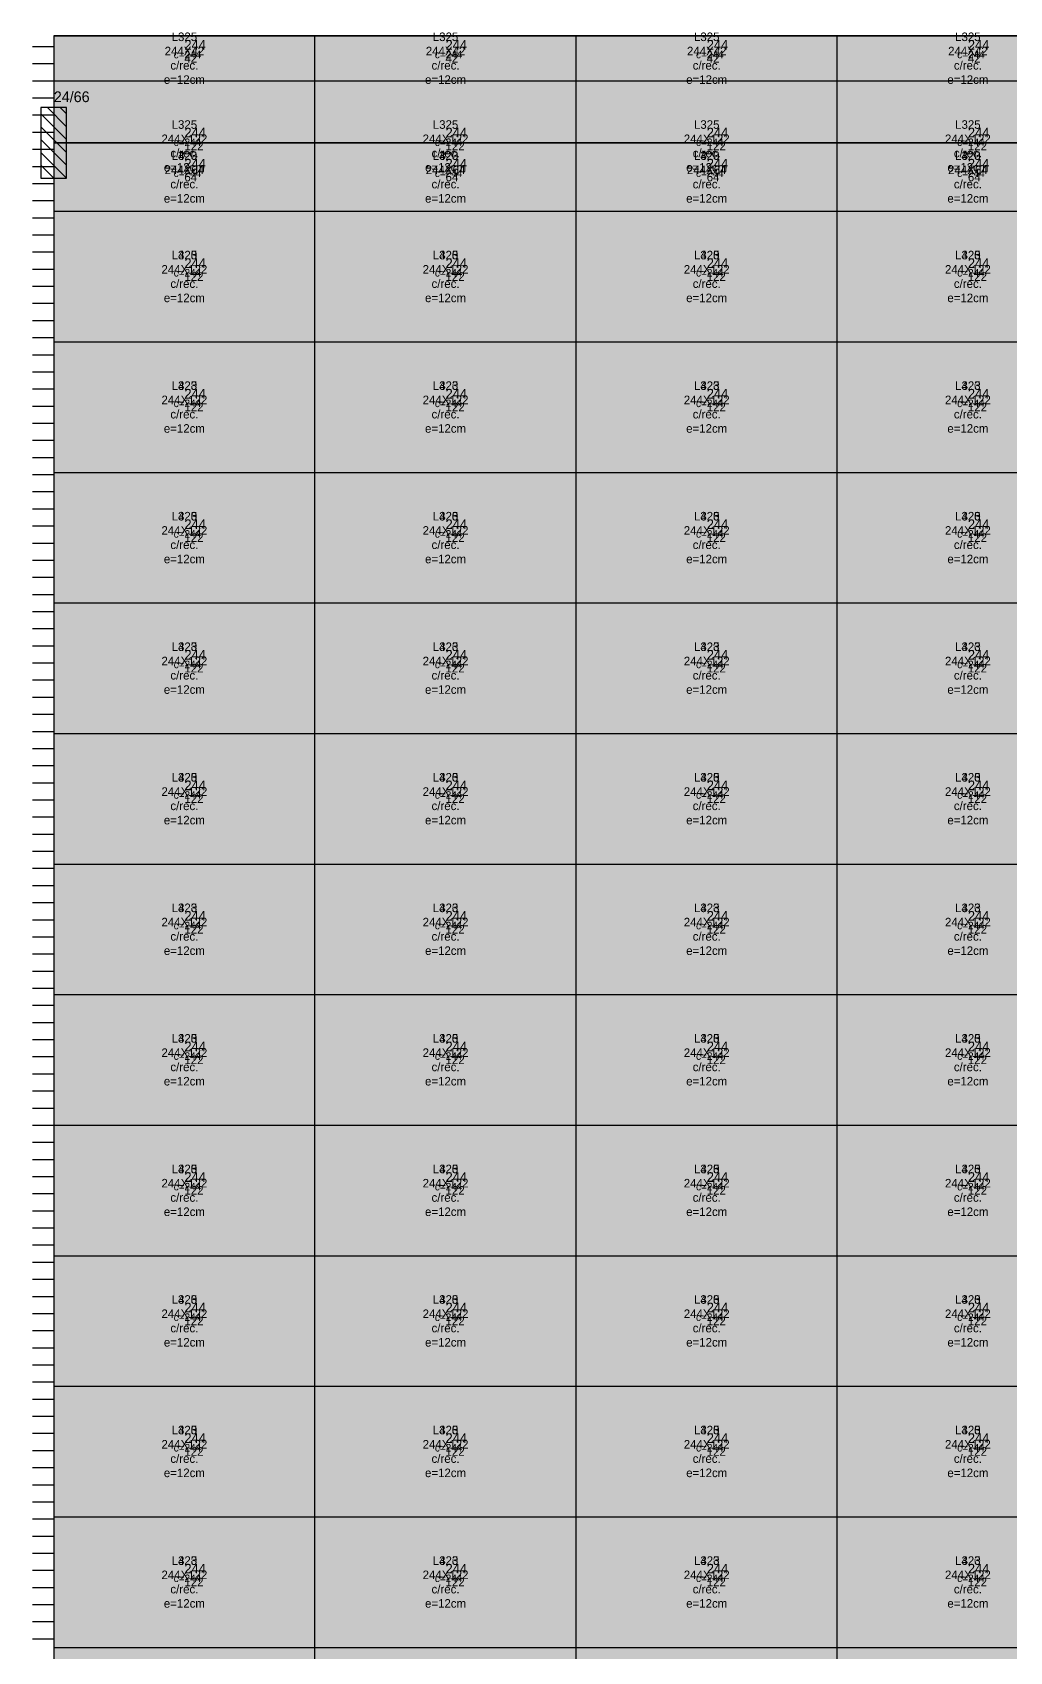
# Model space of a CAD drawing. Extents: x -13000 to 6245, y -61 to 2973.
# Drawn here: x -20 to 893, y 1460 to 2973 of the extents above; entities that cross this region are included whole.
import ezdxf

# ---------------------------------------------------------------- set-up
doc = ezdxf.new("R2010")
doc.units = 0
for name, color, linetype in [('3', 3, 'Continuous'), ('4', 4, 'Continuous'), ('7', 7, 'Continuous'), ('9', 9, 'Continuous'), ('AUX00', 7, 'Continuous'), ('Hachura', 251, 'Continuous'), ('Painéis', 200, 'Continuous')]:
    doc.layers.add(name, color=color, linetype=linetype)

msp = doc.modelspace()

# ---------------------------------------------------------------- hatches: boundary and pattern name
at = {"layer": 'Hachura'}
h = msp.add_hatch(color=7, dxfattribs=at)
h.dxf.hatch_style = 1
h.paths.add_polyline_path([(0, 0), (6184.2, 0), (6184.2, 2970), (0, 2970)])
h = msp.add_hatch(color=7, dxfattribs=at)
h.dxf.hatch_style = 1
h.paths.add_polyline_path([(0, 0), (5984.2, 0), (5984.2, 2870), (0, 2870)])
h = msp.add_hatch(color=7, dxfattribs=at)
h.dxf.hatch_style = 1
h.paths.add_polyline_path([(0, 0), (5984.2, 0), (5984.2, 2870), (0, 2870)])

# ---------------------------------------------------------------- linework, layer by layer
at = {"layer": '3'}
for p, q in [((6184.2, 2970), (0, 2970)), ((0, 2970), (0, 0)), ((12, 2873), (-12, 2897)), ((12, 2885), (-6, 2903)), ((12, 2897), (6, 2903)), ((12, 2861), (-12, 2885)), ((12, 2849), (-12, 2873)), ((12, 2837), (-12, 2861)), ((5984.2, 2870), (0, 2870)), ((0, 2870), (0, 0)), ((5984.2, 2870), (0, 2870)), ((0, 2870), (0, 0)), ((0, 2837), (-12, 2849))]:
    msp.add_line(p, q, dxfattribs=at)
at = {"layer": '3', "lineweight": 25}
for points in [[(0, 0), (6184.2, 0), (6184.2, 2970), (0, 2970)], [(0, 0), (5984.2, 0), (5984.2, 2870), (0, 2870)], [(0, 0), (5984.2, 0), (5984.2, 2870), (0, 2870)]]:
    msp.add_lwpolyline(points, close=True, dxfattribs=at)
at = {"layer": '3'}
for points in [[(0, 2970), (6184.2, 2970)], [(244, 0), (244, 2970)], [(488, 0), (488, 2970)], [(732, 0), (732, 2970)], [(0, 2928), (6184.2, 2928)], [(0, 2870), (5984.2, 2870)], [(0, 2870), (5984.2, 2870)], [(244, 0), (244, 2870)], [(244, 0), (244, 2870)], [(488, 0), (488, 2870)], [(488, 0), (488, 2870)], [(732, 0), (732, 2870)], [(732, 0), (732, 2870)], [(0, 2806), (5984.2, 2806)], [(0, 2806), (6184.2, 2806)], [(0, 2806), (5984.2, 2806)], [(0, 2684), (5984.2, 2684)], [(0, 2684), (6184.2, 2684)], [(0, 2684), (5984.2, 2684)], [(0, 2562), (5984.2, 2562)], [(0, 2562), (6184.2, 2562)], [(0, 2562), (5984.2, 2562)], [(0, 2440), (5984.2, 2440)], [(0, 2440), (6184.2, 2440)], [(0, 2440), (5984.2, 2440)], [(0, 2318), (5984.2, 2318)], [(0, 2318), (6184.2, 2318)], [(0, 2318), (5984.2, 2318)], [(0, 2196), (5984.2, 2196)], [(0, 2196), (6184.2, 2196)], [(0, 2196), (5984.2, 2196)], [(0, 2074), (5984.2, 2074)], [(0, 2074), (6184.2, 2074)], [(0, 2074), (5984.2, 2074)], [(0, 1952), (5984.2, 1952)], [(0, 1952), (6184.2, 1952)], [(0, 1952), (5984.2, 1952)], [(0, 1830), (5984.2, 1830)], [(0, 1830), (6184.2, 1830)], [(0, 1830), (5984.2, 1830)], [(0, 1708), (5984.2, 1708)], [(0, 1708), (6184.2, 1708)], [(0, 1708), (5984.2, 1708)], [(0, 1586), (5984.2, 1586)], [(0, 1586), (6184.2, 1586)], [(0, 1586), (5984.2, 1586)], [(0, 1464), (5984.2, 1464)], [(0, 1464), (6184.2, 1464)], [(0, 1464), (5984.2, 1464)]]:
    msp.add_lwpolyline(points, dxfattribs=at)
at = {"layer": '7'}
msp.add_lwpolyline([(-12, 2837), (12, 2837), (12, 2903), (-12, 2903), (-12, 2837)], dxfattribs=at)
at = {"layer": '9'}
for p, q in [((-20, 2960), (0, 2960)), ((-20, 2944), (0, 2944)), ((-20, 2928), (0, 2928)), ((-20, 2912), (0, 2912)), ((-20, 2896), (0, 2896)), ((-20, 2880), (0, 2880)), ((-20, 2864), (0, 2864)), ((-20, 2864), (0, 2864)), ((-20, 2864), (0, 2864)), ((-20, 2848), (0, 2848)), ((-20, 2848), (0, 2848)), ((-20, 2848), (0, 2848)), ((-20, 2832), (0, 2832)), ((-20, 2832), (0, 2832)), ((-20, 2832), (0, 2832)), ((-20, 2816), (0, 2816)), ((-20, 2816), (0, 2816)), ((-20, 2816), (0, 2816)), ((-20, 2800), (0, 2800)), ((-20, 2800), (0, 2800)), ((-20, 2800), (0, 2800)), ((-20, 2784), (0, 2784)), ((-20, 2784), (0, 2784)), ((-20, 2784), (0, 2784)), ((-20, 2768), (0, 2768)), ((-20, 2768), (0, 2768)), ((-20, 2768), (0, 2768)), ((-20, 2752), (0, 2752)), ((-20, 2752), (0, 2752)), ((-20, 2752), (0, 2752)), ((-20, 2736), (0, 2736)), ((-20, 2736), (0, 2736)), ((-20, 2736), (0, 2736)), ((-20, 2720), (0, 2720)), ((-20, 2720), (0, 2720)), ((-20, 2720), (0, 2720)), ((-20, 2704), (0, 2704)), ((-20, 2704), (0, 2704)), ((-20, 2704), (0, 2704)), ((-20, 2688), (0, 2688)), ((-20, 2688), (0, 2688)), ((-20, 2688), (0, 2688)), ((-20, 2672), (0, 2672)), ((-20, 2672), (0, 2672)), ((-20, 2672), (0, 2672)), ((-20, 2656), (0, 2656)), ((-20, 2656), (0, 2656)), ((-20, 2656), (0, 2656)), ((-20, 2640), (0, 2640)), ((-20, 2640), (0, 2640)), ((-20, 2640), (0, 2640)), ((-20, 2624), (0, 2624)), ((-20, 2624), (0, 2624)), ((-20, 2624), (0, 2624)), ((-20, 2608), (0, 2608)), ((-20, 2608), (0, 2608)), ((-20, 2608), (0, 2608)), ((-20, 2592), (0, 2592)), ((-20, 2592), (0, 2592)), ((-20, 2592), (0, 2592)), ((-20, 2576), (0, 2576)), ((-20, 2576), (0, 2576)), ((-20, 2576), (0, 2576)), ((-20, 2560), (0, 2560)), ((-20, 2560), (0, 2560)), ((-20, 2560), (0, 2560)), ((-20, 2544), (0, 2544)), ((-20, 2544), (0, 2544)), ((-20, 2544), (0, 2544)), ((-20, 2528), (0, 2528)), ((-20, 2528), (0, 2528)), ((-20, 2528), (0, 2528)), ((-20, 2512), (0, 2512)), ((-20, 2512), (0, 2512)), ((-20, 2512), (0, 2512)), ((-20, 2496), (0, 2496)), ((-20, 2496), (0, 2496)), ((-20, 2496), (0, 2496)), ((-20, 2480), (0, 2480)), ((-20, 2480), (0, 2480)), ((-20, 2480), (0, 2480)), ((-20, 2464), (0, 2464)), ((-20, 2464), (0, 2464)), ((-20, 2464), (0, 2464)), ((-20, 2448), (0, 2448)), ((-20, 2448), (0, 2448)), ((-20, 2448), (0, 2448)), ((-20, 2432), (0, 2432)), ((-20, 2432), (0, 2432)), ((-20, 2432), (0, 2432)), ((-20, 2416), (0, 2416)), ((-20, 2416), (0, 2416)), ((-20, 2416), (0, 2416)), ((-20, 2400), (0, 2400)), ((-20, 2400), (0, 2400)), ((-20, 2400), (0, 2400)), ((-20, 2384), (0, 2384)), ((-20, 2384), (0, 2384)), ((-20, 2384), (0, 2384)), ((-20, 2368), (0, 2368)), ((-20, 2368), (0, 2368)), ((-20, 2368), (0, 2368)), ((-20, 2352), (0, 2352)), ((-20, 2352), (0, 2352)), ((-20, 2352), (0, 2352)), ((-20, 2336), (0, 2336)), ((-20, 2336), (0, 2336)), ((-20, 2336), (0, 2336)), ((-20, 2320), (0, 2320)), ((-20, 2320), (0, 2320)), ((-20, 2320), (0, 2320)), ((-20, 2304), (0, 2304)), ((-20, 2304), (0, 2304)), ((-20, 2304), (0, 2304)), ((-20, 2288), (0, 2288)), ((-20, 2288), (0, 2288)), ((-20, 2288), (0, 2288)), ((-20, 2272), (0, 2272)), ((-20, 2272), (0, 2272)), ((-20, 2272), (0, 2272)), ((-20, 2256), (0, 2256)), ((-20, 2256), (0, 2256)), ((-20, 2256), (0, 2256)), ((-20, 2240), (0, 2240)), ((-20, 2240), (0, 2240)), ((-20, 2240), (0, 2240)), ((-20, 2224), (0, 2224)), ((-20, 2224), (0, 2224)), ((-20, 2224), (0, 2224)), ((-20, 2208), (0, 2208)), ((-20, 2208), (0, 2208)), ((-20, 2208), (0, 2208)), ((-20, 2192), (0, 2192)), ((-20, 2192), (0, 2192)), ((-20, 2192), (0, 2192)), ((-20, 2176), (0, 2176)), ((-20, 2176), (0, 2176)), ((-20, 2176), (0, 2176)), ((-20, 2160), (0, 2160)), ((-20, 2160), (0, 2160)), ((-20, 2160), (0, 2160)), ((-20, 2144), (0, 2144)), ((-20, 2144), (0, 2144)), ((-20, 2144), (0, 2144)), ((-20, 2128), (0, 2128)), ((-20, 2128), (0, 2128)), ((-20, 2128), (0, 2128)), ((-20, 2112), (0, 2112)), ((-20, 2112), (0, 2112)), ((-20, 2112), (0, 2112)), ((-20, 2096), (0, 2096)), ((-20, 2096), (0, 2096)), ((-20, 2096), (0, 2096)), ((-20, 2080), (0, 2080)), ((-20, 2080), (0, 2080)), ((-20, 2080), (0, 2080)), ((-20, 2064), (0, 2064)), ((-20, 2064), (0, 2064)), ((-20, 2064), (0, 2064)), ((-20, 2048), (0, 2048)), ((-20, 2048), (0, 2048)), ((-20, 2048), (0, 2048)), ((-20, 2032), (0, 2032)), ((-20, 2032), (0, 2032)), ((-20, 2032), (0, 2032)), ((-20, 2016), (0, 2016)), ((-20, 2016), (0, 2016)), ((-20, 2016), (0, 2016)), ((-20, 2000), (0, 2000)), ((-20, 2000), (0, 2000)), ((-20, 2000), (0, 2000)), ((-20, 1984), (0, 1984)), ((-20, 1984), (0, 1984)), ((-20, 1984), (0, 1984)), ((-20, 1968), (0, 1968)), ((-20, 1968), (0, 1968)), ((-20, 1968), (0, 1968)), ((-20, 1952), (0, 1952)), ((-20, 1952), (0, 1952)), ((-20, 1952), (0, 1952)), ((-20, 1936), (0, 1936)), ((-20, 1936), (0, 1936)), ((-20, 1936), (0, 1936)), ((-20, 1920), (0, 1920)), ((-20, 1920), (0, 1920)), ((-20, 1920), (0, 1920)), ((-20, 1904), (0, 1904)), ((-20, 1904), (0, 1904)), ((-20, 1904), (0, 1904)), ((-20, 1888), (0, 1888)), ((-20, 1888), (0, 1888)), ((-20, 1888), (0, 1888)), ((-20, 1872), (0, 1872)), ((-20, 1872), (0, 1872)), ((-20, 1872), (0, 1872)), ((-20, 1856), (0, 1856)), ((-20, 1856), (0, 1856)), ((-20, 1856), (0, 1856)), ((-20, 1840), (0, 1840)), ((-20, 1840), (0, 1840)), ((-20, 1840), (0, 1840)), ((-20, 1824), (0, 1824)), ((-20, 1824), (0, 1824)), ((-20, 1824), (0, 1824)), ((-20, 1808), (0, 1808)), ((-20, 1808), (0, 1808)), ((-20, 1808), (0, 1808)), ((-20, 1792), (0, 1792)), ((-20, 1792), (0, 1792)), ((-20, 1792), (0, 1792)), ((-20, 1776), (0, 1776)), ((-20, 1776), (0, 1776)), ((-20, 1776), (0, 1776)), ((-20, 1760), (0, 1760)), ((-20, 1760), (0, 1760)), ((-20, 1760), (0, 1760)), ((-20, 1744), (0, 1744)), ((-20, 1744), (0, 1744)), ((-20, 1744), (0, 1744)), ((-20, 1728), (0, 1728)), ((-20, 1728), (0, 1728)), ((-20, 1728), (0, 1728)), ((-20, 1712), (0, 1712)), ((-20, 1712), (0, 1712)), ((-20, 1712), (0, 1712)), ((-20, 1696), (0, 1696)), ((-20, 1696), (0, 1696)), ((-20, 1696), (0, 1696)), ((-20, 1680), (0, 1680)), ((-20, 1680), (0, 1680)), ((-20, 1680), (0, 1680)), ((-20, 1664), (0, 1664)), ((-20, 1664), (0, 1664)), ((-20, 1664), (0, 1664)), ((-20, 1648), (0, 1648)), ((-20, 1648), (0, 1648)), ((-20, 1648), (0, 1648)), ((-20, 1632), (0, 1632)), ((-20, 1632), (0, 1632)), ((-20, 1632), (0, 1632)), ((-20, 1616), (0, 1616)), ((-20, 1616), (0, 1616)), ((-20, 1616), (0, 1616)), ((-20, 1600), (0, 1600)), ((-20, 1600), (0, 1600)), ((-20, 1600), (0, 1600)), ((-20, 1584), (0, 1584)), ((-20, 1584), (0, 1584)), ((-20, 1584), (0, 1584)), ((-20, 1568), (0, 1568)), ((-20, 1568), (0, 1568)), ((-20, 1568), (0, 1568)), ((-20, 1552), (0, 1552)), ((-20, 1552), (0, 1552)), ((-20, 1552), (0, 1552)), ((-20, 1536), (0, 1536)), ((-20, 1536), (0, 1536)), ((-20, 1536), (0, 1536)), ((-20, 1520), (0, 1520)), ((-20, 1520), (0, 1520)), ((-20, 1520), (0, 1520)), ((-20, 1504), (0, 1504)), ((-20, 1504), (0, 1504)), ((-20, 1504), (0, 1504)), ((-20, 1488), (0, 1488)), ((-20, 1488), (0, 1488)), ((-20, 1488), (0, 1488)), ((-20, 1472), (0, 1472)), ((-20, 1472), (0, 1472)), ((-20, 1472), (0, 1472))]:
    msp.add_line(p, q, dxfattribs=at)
at = {"layer": 'Painéis', "lineweight": 18}
for p, q in [((0, 2970), (6184.2, 2970)), ((244, 0), (244, 2970)), ((488, 0), (488, 2970)), ((732, 0), (732, 2970)), ((0, 2928), (6184.2, 2928)), ((0, 2870), (5984.2, 2870)), ((0, 2870), (5984.2, 2870)), ((244, 0), (244, 2870)), ((244, 0), (244, 2870)), ((488, 0), (488, 2870)), ((488, 0), (488, 2870)), ((732, 0), (732, 2870)), ((732, 0), (732, 2870)), ((0, 2806), (5984.2, 2806)), ((0, 2806), (6184.2, 2806)), ((0, 2806), (5984.2, 2806)), ((0, 2684), (5984.2, 2684)), ((0, 2684), (6184.2, 2684)), ((0, 2684), (5984.2, 2684)), ((0, 2562), (5984.2, 2562)), ((0, 2562), (6184.2, 2562)), ((0, 2562), (5984.2, 2562)), ((0, 2440), (5984.2, 2440)), ((0, 2440), (6184.2, 2440)), ((0, 2440), (5984.2, 2440)), ((0, 2318), (5984.2, 2318)), ((0, 2318), (6184.2, 2318)), ((0, 2318), (5984.2, 2318)), ((0, 2196), (5984.2, 2196)), ((0, 2196), (6184.2, 2196)), ((0, 2196), (5984.2, 2196)), ((0, 2074), (5984.2, 2074)), ((0, 2074), (6184.2, 2074)), ((0, 2074), (5984.2, 2074)), ((0, 1952), (5984.2, 1952)), ((0, 1952), (6184.2, 1952)), ((0, 1952), (5984.2, 1952)), ((0, 1830), (5984.2, 1830)), ((0, 1830), (6184.2, 1830)), ((0, 1830), (5984.2, 1830)), ((0, 1708), (5984.2, 1708)), ((0, 1708), (6184.2, 1708)), ((0, 1708), (5984.2, 1708)), ((0, 1586), (5984.2, 1586)), ((0, 1586), (6184.2, 1586)), ((0, 1586), (5984.2, 1586)), ((0, 1464), (5984.2, 1464)), ((0, 1464), (6184.2, 1464)), ((0, 1464), (5984.2, 1464))]:
    msp.add_line(p, q, dxfattribs=at)

# ---------------------------------------------------------------- texts
at = {"layer": '3'}
for s, height, p in [('c=244', 7, (112, 2949)), ('c=244', 7, (356, 2949)), ('c=244', 7, (600, 2949)), ('c=244', 7, (844, 2949)), ('24/66', 10, (0, 2908)), ('c=244', 7, (112, 2867)), ('c=244', 7, (356, 2867)), ('c=244', 7, (600, 2867)), ('c=244', 7, (844, 2867)), ('c=244', 7, (112, 2838)), ('c=244', 7, (112, 2838)), ('c=244', 7, (356, 2838)), ('c=244', 7, (356, 2838)), ('c=244', 7, (600, 2838)), ('c=244', 7, (600, 2838)), ('c=244', 7, (844, 2838)), ('c=244', 7, (844, 2838)), ('c=244', 7, (112, 2745)), ('c=244', 7, (112, 2745)), ('c=244', 7, (112, 2745)), ('c=244', 7, (356, 2745)), ('c=244', 7, (356, 2745)), ('c=244', 7, (356, 2745)), ('c=244', 7, (600, 2745)), ('c=244', 7, (600, 2745)), ('c=244', 7, (600, 2745)), ('c=244', 7, (844, 2745)), ('c=244', 7, (844, 2745)), ('c=244', 7, (844, 2745)), ('c=244', 7, (112, 2623)), ('c=244', 7, (112, 2623)), ('c=244', 7, (112, 2623)), ('c=244', 7, (356, 2623)), ('c=244', 7, (356, 2623)), ('c=244', 7, (356, 2623)), ('c=244', 7, (600, 2623)), ('c=244', 7, (600, 2623)), ('c=244', 7, (600, 2623)), ('c=244', 7, (844, 2623)), ('c=244', 7, (844, 2623)), ('c=244', 7, (844, 2623)), ('c=244', 7, (112, 2501)), ('c=244', 7, (112, 2501)), ('c=244', 7, (112, 2501)), ('c=244', 7, (356, 2501)), ('c=244', 7, (356, 2501)), ('c=244', 7, (356, 2501)), ('c=244', 7, (600, 2501)), ('c=244', 7, (600, 2501)), ('c=244', 7, (600, 2501)), ('c=244', 7, (844, 2501)), ('c=244', 7, (844, 2501)), ('c=244', 7, (844, 2501)), ('c=244', 7, (112, 2379)), ('c=244', 7, (112, 2379)), ('c=244', 7, (112, 2379)), ('c=244', 7, (356, 2379)), ('c=244', 7, (356, 2379)), ('c=244', 7, (356, 2379)), ('c=244', 7, (600, 2379)), ('c=244', 7, (600, 2379)), ('c=244', 7, (600, 2379)), ('c=244', 7, (844, 2379)), ('c=244', 7, (844, 2379)), ('c=244', 7, (844, 2379)), ('c=244', 7, (112, 2257)), ('c=244', 7, (112, 2257)), ('c=244', 7, (112, 2257)), ('c=244', 7, (356, 2257)), ('c=244', 7, (356, 2257)), ('c=244', 7, (356, 2257)), ('c=244', 7, (600, 2257)), ('c=244', 7, (600, 2257)), ('c=244', 7, (600, 2257)), ('c=244', 7, (844, 2257)), ('c=244', 7, (844, 2257)), ('c=244', 7, (844, 2257)), ('c=244', 7, (112, 2135)), ('c=244', 7, (112, 2135)), ('c=244', 7, (112, 2135)), ('c=244', 7, (356, 2135)), ('c=244', 7, (356, 2135)), ('c=244', 7, (356, 2135)), ('c=244', 7, (600, 2135)), ('c=244', 7, (600, 2135)), ('c=244', 7, (600, 2135)), ('c=244', 7, (844, 2135)), ('c=244', 7, (844, 2135)), ('c=244', 7, (844, 2135)), ('c=244', 7, (112, 2013)), ('c=244', 7, (112, 2013)), ('c=244', 7, (112, 2013)), ('c=244', 7, (356, 2013)), ('c=244', 7, (356, 2013)), ('c=244', 7, (356, 2013)), ('c=244', 7, (600, 2013)), ('c=244', 7, (600, 2013)), ('c=244', 7, (600, 2013)), ('c=244', 7, (844, 2013)), ('c=244', 7, (844, 2013)), ('c=244', 7, (844, 2013)), ('c=244', 7, (112, 1891)), ('c=244', 7, (112, 1891)), ('c=244', 7, (112, 1891)), ('c=244', 7, (356, 1891)), ('c=244', 7, (356, 1891)), ('c=244', 7, (356, 1891)), ('c=244', 7, (600, 1891)), ('c=244', 7, (600, 1891)), ('c=244', 7, (600, 1891)), ('c=244', 7, (844, 1891)), ('c=244', 7, (844, 1891)), ('c=244', 7, (844, 1891)), ('c=244', 7, (112, 1769)), ('c=244', 7, (112, 1769)), ('c=244', 7, (112, 1769)), ('c=244', 7, (356, 1769)), ('c=244', 7, (356, 1769)), ('c=244', 7, (356, 1769)), ('c=244', 7, (600, 1769)), ('c=244', 7, (600, 1769)), ('c=244', 7, (600, 1769)), ('c=244', 7, (844, 1769)), ('c=244', 7, (844, 1769)), ('c=244', 7, (844, 1769)), ('c=244', 7, (112, 1647)), ('c=244', 7, (112, 1647)), ('c=244', 7, (112, 1647)), ('c=244', 7, (356, 1647)), ('c=244', 7, (356, 1647)), ('c=244', 7, (356, 1647)), ('c=244', 7, (600, 1647)), ('c=244', 7, (600, 1647)), ('c=244', 7, (600, 1647)), ('c=244', 7, (844, 1647)), ('c=244', 7, (844, 1647)), ('c=244', 7, (844, 1647)), ('c=244', 7, (112, 1525)), ('c=244', 7, (112, 1525)), ('c=244', 7, (112, 1525)), ('c=244', 7, (356, 1525)), ('c=244', 7, (356, 1525)), ('c=244', 7, (356, 1525)), ('c=244', 7, (600, 1525)), ('c=244', 7, (600, 1525)), ('c=244', 7, (600, 1525)), ('c=244', 7, (844, 1525)), ('c=244', 7, (844, 1525)), ('c=244', 7, (844, 1525))]:
    msp.add_text(s, height=height, dxfattribs=at).set_placement(p)
at = {"layer": '4'}
for s, height, p in [('244', 9, (122, 2957)), ('244', 9, (366, 2957)), ('244', 9, (610, 2957)), ('244', 9, (854, 2957)), ('42', 8, (122, 2945)), ('42', 8, (366, 2945)), ('42', 8, (610, 2945)), ('42', 8, (854, 2945)), ('244', 9, (122, 2875)), ('244', 9, (366, 2875)), ('244', 9, (610, 2875)), ('244', 9, (854, 2875)), ('122', 8, (122, 2863)), ('122', 8, (366, 2863)), ('122', 8, (610, 2863)), ('122', 8, (854, 2863)), ('244', 9, (122, 2846)), ('244', 9, (122, 2846)), ('244', 9, (366, 2846)), ('244', 9, (366, 2846)), ('244', 9, (610, 2846)), ('244', 9, (610, 2846)), ('244', 9, (854, 2846)), ('244', 9, (854, 2846)), ('64', 8, (122, 2834)), ('64', 8, (122, 2834)), ('64', 8, (366, 2834)), ('64', 8, (366, 2834)), ('64', 8, (610, 2834)), ('64', 8, (610, 2834)), ('64', 8, (854, 2834)), ('64', 8, (854, 2834)), ('244', 9, (122, 2753)), ('244', 9, (122, 2753)), ('244', 9, (122, 2753)), ('244', 9, (366, 2753)), ('244', 9, (366, 2753)), ('244', 9, (366, 2753)), ('244', 9, (610, 2753)), ('244', 9, (610, 2753)), ('244', 9, (610, 2753)), ('244', 9, (854, 2753)), ('244', 9, (854, 2753)), ('244', 9, (854, 2753)), ('122', 8, (122, 2741)), ('122', 8, (122, 2741)), ('122', 8, (122, 2741)), ('122', 8, (366, 2741)), ('122', 8, (366, 2741)), ('122', 8, (366, 2741)), ('122', 8, (610, 2741)), ('122', 8, (610, 2741)), ('122', 8, (610, 2741)), ('122', 8, (854, 2741)), ('122', 8, (854, 2741)), ('122', 8, (854, 2741)), ('244', 9, (122, 2631)), ('244', 9, (122, 2631)), ('244', 9, (122, 2631)), ('244', 9, (366, 2631)), ('244', 9, (366, 2631)), ('244', 9, (366, 2631)), ('244', 9, (610, 2631)), ('244', 9, (610, 2631)), ('244', 9, (610, 2631)), ('244', 9, (854, 2631)), ('244', 9, (854, 2631)), ('244', 9, (854, 2631)), ('122', 8, (122, 2619)), ('122', 8, (122, 2619)), ('122', 8, (122, 2619)), ('122', 8, (366, 2619)), ('122', 8, (366, 2619)), ('122', 8, (366, 2619)), ('122', 8, (610, 2619)), ('122', 8, (610, 2619)), ('122', 8, (610, 2619)), ('122', 8, (854, 2619)), ('122', 8, (854, 2619)), ('122', 8, (854, 2619)), ('244', 9, (122, 2509)), ('244', 9, (122, 2509)), ('244', 9, (122, 2509)), ('244', 9, (366, 2509)), ('244', 9, (366, 2509)), ('244', 9, (366, 2509)), ('244', 9, (610, 2509)), ('244', 9, (610, 2509)), ('244', 9, (610, 2509)), ('244', 9, (854, 2509)), ('244', 9, (854, 2509)), ('244', 9, (854, 2509)), ('122', 8, (122, 2497)), ('122', 8, (122, 2497)), ('122', 8, (122, 2497)), ('122', 8, (366, 2497)), ('122', 8, (366, 2497)), ('122', 8, (366, 2497)), ('122', 8, (610, 2497)), ('122', 8, (610, 2497)), ('122', 8, (610, 2497)), ('122', 8, (854, 2497)), ('122', 8, (854, 2497)), ('122', 8, (854, 2497)), ('244', 9, (122, 2387)), ('244', 9, (122, 2387)), ('244', 9, (122, 2387)), ('244', 9, (366, 2387)), ('244', 9, (366, 2387)), ('244', 9, (366, 2387)), ('244', 9, (610, 2387)), ('244', 9, (610, 2387)), ('244', 9, (610, 2387)), ('244', 9, (854, 2387)), ('244', 9, (854, 2387)), ('244', 9, (854, 2387)), ('122', 8, (122, 2375)), ('122', 8, (122, 2375)), ('122', 8, (122, 2375)), ('122', 8, (366, 2375)), ('122', 8, (366, 2375)), ('122', 8, (366, 2375)), ('122', 8, (610, 2375)), ('122', 8, (610, 2375)), ('122', 8, (610, 2375)), ('122', 8, (854, 2375)), ('122', 8, (854, 2375)), ('122', 8, (854, 2375)), ('244', 9, (122, 2265)), ('244', 9, (122, 2265)), ('244', 9, (122, 2265)), ('244', 9, (366, 2265)), ('244', 9, (366, 2265)), ('244', 9, (366, 2265)), ('244', 9, (610, 2265)), ('244', 9, (610, 2265)), ('244', 9, (610, 2265)), ('244', 9, (854, 2265)), ('244', 9, (854, 2265)), ('244', 9, (854, 2265)), ('122', 8, (122, 2253)), ('122', 8, (122, 2253)), ('122', 8, (122, 2253)), ('122', 8, (366, 2253)), ('122', 8, (366, 2253)), ('122', 8, (366, 2253)), ('122', 8, (610, 2253)), ('122', 8, (610, 2253)), ('122', 8, (610, 2253)), ('122', 8, (854, 2253)), ('122', 8, (854, 2253)), ('122', 8, (854, 2253)), ('244', 9, (122, 2143)), ('244', 9, (122, 2143)), ('244', 9, (122, 2143)), ('244', 9, (366, 2143)), ('244', 9, (366, 2143)), ('244', 9, (366, 2143)), ('244', 9, (610, 2143)), ('244', 9, (610, 2143)), ('244', 9, (610, 2143)), ('244', 9, (854, 2143)), ('244', 9, (854, 2143)), ('244', 9, (854, 2143)), ('122', 8, (122, 2131)), ('122', 8, (122, 2131)), ('122', 8, (122, 2131)), ('122', 8, (366, 2131)), ('122', 8, (366, 2131)), ('122', 8, (366, 2131)), ('122', 8, (610, 2131)), ('122', 8, (610, 2131)), ('122', 8, (610, 2131)), ('122', 8, (854, 2131)), ('122', 8, (854, 2131)), ('122', 8, (854, 2131)), ('244', 9, (122, 2021)), ('244', 9, (122, 2021)), ('244', 9, (122, 2021)), ('244', 9, (366, 2021)), ('244', 9, (366, 2021)), ('244', 9, (366, 2021)), ('244', 9, (610, 2021)), ('244', 9, (610, 2021)), ('244', 9, (610, 2021)), ('244', 9, (854, 2021)), ('244', 9, (854, 2021)), ('244', 9, (854, 2021)), ('122', 8, (122, 2009)), ('122', 8, (122, 2009)), ('122', 8, (122, 2009)), ('122', 8, (366, 2009)), ('122', 8, (366, 2009)), ('122', 8, (366, 2009)), ('122', 8, (610, 2009)), ('122', 8, (610, 2009)), ('122', 8, (610, 2009)), ('122', 8, (854, 2009)), ('122', 8, (854, 2009)), ('122', 8, (854, 2009)), ('244', 9, (122, 1899)), ('244', 9, (122, 1899)), ('244', 9, (122, 1899)), ('244', 9, (366, 1899)), ('244', 9, (366, 1899)), ('244', 9, (366, 1899)), ('244', 9, (610, 1899)), ('244', 9, (610, 1899)), ('244', 9, (610, 1899)), ('244', 9, (854, 1899)), ('244', 9, (854, 1899)), ('244', 9, (854, 1899)), ('122', 8, (122, 1887)), ('122', 8, (122, 1887)), ('122', 8, (122, 1887)), ('122', 8, (366, 1887)), ('122', 8, (366, 1887)), ('122', 8, (366, 1887)), ('122', 8, (610, 1887)), ('122', 8, (610, 1887)), ('122', 8, (610, 1887)), ('122', 8, (854, 1887)), ('122', 8, (854, 1887)), ('122', 8, (854, 1887)), ('244', 9, (122, 1777)), ('244', 9, (122, 1777)), ('244', 9, (122, 1777)), ('244', 9, (366, 1777)), ('244', 9, (366, 1777)), ('244', 9, (366, 1777)), ('244', 9, (610, 1777)), ('244', 9, (610, 1777)), ('244', 9, (610, 1777)), ('244', 9, (854, 1777)), ('244', 9, (854, 1777)), ('244', 9, (854, 1777)), ('122', 8, (122, 1765)), ('122', 8, (122, 1765)), ('122', 8, (122, 1765)), ('122', 8, (366, 1765)), ('122', 8, (366, 1765)), ('122', 8, (366, 1765)), ('122', 8, (610, 1765)), ('122', 8, (610, 1765)), ('122', 8, (610, 1765)), ('122', 8, (854, 1765)), ('122', 8, (854, 1765)), ('122', 8, (854, 1765)), ('244', 9, (122, 1655)), ('244', 9, (122, 1655)), ('244', 9, (122, 1655)), ('122', 8, (122, 1643)), ('122', 8, (122, 1643)), ('122', 8, (122, 1643)), ('244', 9, (366, 1655)), ('244', 9, (366, 1655)), ('244', 9, (366, 1655)), ('122', 8, (366, 1643)), ('122', 8, (366, 1643)), ('122', 8, (366, 1643)), ('244', 9, (610, 1655)), ('244', 9, (610, 1655)), ('244', 9, (610, 1655)), ('122', 8, (610, 1643)), ('122', 8, (610, 1643)), ('122', 8, (610, 1643)), ('244', 9, (854, 1655)), ('244', 9, (854, 1655)), ('244', 9, (854, 1655)), ('122', 8, (854, 1643)), ('122', 8, (854, 1643)), ('122', 8, (854, 1643)), ('244', 9, (122, 1533)), ('244', 9, (122, 1533)), ('244', 9, (122, 1533)), ('122', 8, (122, 1521)), ('122', 8, (122, 1521)), ('122', 8, (122, 1521)), ('244', 9, (366, 1533)), ('244', 9, (366, 1533)), ('244', 9, (366, 1533)), ('122', 8, (366, 1521)), ('122', 8, (366, 1521)), ('122', 8, (366, 1521)), ('244', 9, (610, 1533)), ('244', 9, (610, 1533)), ('244', 9, (610, 1533)), ('122', 8, (610, 1521)), ('122', 8, (610, 1521)), ('122', 8, (610, 1521)), ('244', 9, (854, 1533)), ('244', 9, (854, 1533)), ('244', 9, (854, 1533)), ('122', 8, (854, 1521)), ('122', 8, (854, 1521)), ('122', 8, (854, 1521))]:
    msp.add_text(s, height=height, dxfattribs=at).set_placement(p)
at = {"layer": 'AUX00', "char_height": 8, "attachment_point": 5}
for s, insert in [('\\pxqc;L325^J244X42^Jc/rec.^Je=12cm', (122, 2949)), ('\\pxqc;L325^J244X42^Jc/rec.^Je=12cm', (366, 2949)), ('\\pxqc;L325^J244X42^Jc/rec.^Je=12cm', (610, 2949)), ('\\pxqc;L325^J244X42^Jc/rec.^Je=12cm', (854, 2949)), ('\\pxqc;L325^J244X122^Jc/rec.^Je=12cm', (122, 2867)), ('\\pxqc;L325^J244X122^Jc/rec.^Je=12cm', (366, 2867)), ('\\pxqc;L325^J244X122^Jc/rec.^Je=12cm', (610, 2867)), ('\\pxqc;L325^J244X122^Jc/rec.^Je=12cm', (854, 2867)), ('\\pxqc;L323^J244X64^Jc/rec.^Je=12cm', (122, 2838)), ('\\pxqc;L420^J244X64^Jc/rec.^Je=12cm', (122, 2838)), ('\\pxqc;L323^J244X64^Jc/rec.^Je=12cm', (366, 2838)), ('\\pxqc;L420^J244X64^Jc/rec.^Je=12cm', (366, 2838)), ('\\pxqc;L323^J244X64^Jc/rec.^Je=12cm', (610, 2838)), ('\\pxqc;L420^J244X64^Jc/rec.^Je=12cm', (610, 2838)), ('\\pxqc;L323^J244X64^Jc/rec.^Je=12cm', (854, 2838)), ('\\pxqc;L420^J244X64^Jc/rec.^Je=12cm', (854, 2838)), ('\\pxqc;L323^J244X122^Jc/rec.^Je=12cm', (122, 2745)), ('\\pxqc;L325^J244X122^Jc/rec.^Je=12cm', (122, 2745)), ('\\pxqc;L420^J244X122^Jc/rec.^Je=12cm', (122, 2745)), ('\\pxqc;L323^J244X122^Jc/rec.^Je=12cm', (366, 2745)), ('\\pxqc;L325^J244X122^Jc/rec.^Je=12cm', (366, 2745)), ('\\pxqc;L420^J244X122^Jc/rec.^Je=12cm', (366, 2745)), ('\\pxqc;L323^J244X122^Jc/rec.^Je=12cm', (610, 2745)), ('\\pxqc;L325^J244X122^Jc/rec.^Je=12cm', (610, 2745)), ('\\pxqc;L420^J244X122^Jc/rec.^Je=12cm', (610, 2745)), ('\\pxqc;L323^J244X122^Jc/rec.^Je=12cm', (854, 2745)), ('\\pxqc;L325^J244X122^Jc/rec.^Je=12cm', (854, 2745)), ('\\pxqc;L420^J244X122^Jc/rec.^Je=12cm', (854, 2745)), ('\\pxqc;L323^J244X122^Jc/rec.^Je=12cm', (122, 2623)), ('\\pxqc;L325^J244X122^Jc/rec.^Je=12cm', (122, 2623)), ('\\pxqc;L420^J244X122^Jc/rec.^Je=12cm', (122, 2623)), ('\\pxqc;L323^J244X122^Jc/rec.^Je=12cm', (366, 2623)), ('\\pxqc;L325^J244X122^Jc/rec.^Je=12cm', (366, 2623)), ('\\pxqc;L420^J244X122^Jc/rec.^Je=12cm', (366, 2623)), ('\\pxqc;L323^J244X122^Jc/rec.^Je=12cm', (610, 2623)), ('\\pxqc;L325^J244X122^Jc/rec.^Je=12cm', (610, 2623)), ('\\pxqc;L420^J244X122^Jc/rec.^Je=12cm', (610, 2623)), ('\\pxqc;L323^J244X122^Jc/rec.^Je=12cm', (854, 2623)), ('\\pxqc;L325^J244X122^Jc/rec.^Je=12cm', (854, 2623)), ('\\pxqc;L420^J244X122^Jc/rec.^Je=12cm', (854, 2623)), ('\\pxqc;L323^J244X122^Jc/rec.^Je=12cm', (122, 2501)), ('\\pxqc;L325^J244X122^Jc/rec.^Je=12cm', (122, 2501)), ('\\pxqc;L420^J244X122^Jc/rec.^Je=12cm', (122, 2501)), ('\\pxqc;L323^J244X122^Jc/rec.^Je=12cm', (366, 2501)), ('\\pxqc;L325^J244X122^Jc/rec.^Je=12cm', (366, 2501)), ('\\pxqc;L420^J244X122^Jc/rec.^Je=12cm', (366, 2501)), ('\\pxqc;L323^J244X122^Jc/rec.^Je=12cm', (610, 2501)), ('\\pxqc;L325^J244X122^Jc/rec.^Je=12cm', (610, 2501)), ('\\pxqc;L420^J244X122^Jc/rec.^Je=12cm', (610, 2501)), ('\\pxqc;L323^J244X122^Jc/rec.^Je=12cm', (854, 2501)), ('\\pxqc;L325^J244X122^Jc/rec.^Je=12cm', (854, 2501)), ('\\pxqc;L420^J244X122^Jc/rec.^Je=12cm', (854, 2501)), ('\\pxqc;L323^J244X122^Jc/rec.^Je=12cm', (122, 2379)), ('\\pxqc;L325^J244X122^Jc/rec.^Je=12cm', (122, 2379)), ('\\pxqc;L420^J244X122^Jc/rec.^Je=12cm', (122, 2379)), ('\\pxqc;L323^J244X122^Jc/rec.^Je=12cm', (366, 2379)), ('\\pxqc;L325^J244X122^Jc/rec.^Je=12cm', (366, 2379)), ('\\pxqc;L420^J244X122^Jc/rec.^Je=12cm', (366, 2379)), ('\\pxqc;L323^J244X122^Jc/rec.^Je=12cm', (610, 2379)), ('\\pxqc;L325^J244X122^Jc/rec.^Je=12cm', (610, 2379)), ('\\pxqc;L420^J244X122^Jc/rec.^Je=12cm', (610, 2379)), ('\\pxqc;L323^J244X122^Jc/rec.^Je=12cm', (854, 2379)), ('\\pxqc;L325^J244X122^Jc/rec.^Je=12cm', (854, 2379)), ('\\pxqc;L420^J244X122^Jc/rec.^Je=12cm', (854, 2379)), ('\\pxqc;L323^J244X122^Jc/rec.^Je=12cm', (122, 2257)), ('\\pxqc;L325^J244X122^Jc/rec.^Je=12cm', (122, 2257)), ('\\pxqc;L420^J244X122^Jc/rec.^Je=12cm', (122, 2257)), ('\\pxqc;L323^J244X122^Jc/rec.^Je=12cm', (366, 2257)), ('\\pxqc;L325^J244X122^Jc/rec.^Je=12cm', (366, 2257)), ('\\pxqc;L420^J244X122^Jc/rec.^Je=12cm', (366, 2257)), ('\\pxqc;L323^J244X122^Jc/rec.^Je=12cm', (610, 2257)), ('\\pxqc;L325^J244X122^Jc/rec.^Je=12cm', (610, 2257)), ('\\pxqc;L420^J244X122^Jc/rec.^Je=12cm', (610, 2257)), ('\\pxqc;L323^J244X122^Jc/rec.^Je=12cm', (854, 2257)), ('\\pxqc;L325^J244X122^Jc/rec.^Je=12cm', (854, 2257)), ('\\pxqc;L420^J244X122^Jc/rec.^Je=12cm', (854, 2257)), ('\\pxqc;L323^J244X122^Jc/rec.^Je=12cm', (122, 2135)), ('\\pxqc;L325^J244X122^Jc/rec.^Je=12cm', (122, 2135)), ('\\pxqc;L420^J244X122^Jc/rec.^Je=12cm', (122, 2135)), ('\\pxqc;L323^J244X122^Jc/rec.^Je=12cm', (366, 2135)), ('\\pxqc;L325^J244X122^Jc/rec.^Je=12cm', (366, 2135)), ('\\pxqc;L420^J244X122^Jc/rec.^Je=12cm', (366, 2135)), ('\\pxqc;L323^J244X122^Jc/rec.^Je=12cm', (610, 2135)), ('\\pxqc;L325^J244X122^Jc/rec.^Je=12cm', (610, 2135)), ('\\pxqc;L420^J244X122^Jc/rec.^Je=12cm', (610, 2135)), ('\\pxqc;L323^J244X122^Jc/rec.^Je=12cm', (854, 2135)), ('\\pxqc;L325^J244X122^Jc/rec.^Je=12cm', (854, 2135)), ('\\pxqc;L420^J244X122^Jc/rec.^Je=12cm', (854, 2135)), ('\\pxqc;L323^J244X122^Jc/rec.^Je=12cm', (122, 2013)), ('\\pxqc;L325^J244X122^Jc/rec.^Je=12cm', (122, 2013)), ('\\pxqc;L420^J244X122^Jc/rec.^Je=12cm', (122, 2013)), ('\\pxqc;L323^J244X122^Jc/rec.^Je=12cm', (366, 2013)), ('\\pxqc;L325^J244X122^Jc/rec.^Je=12cm', (366, 2013)), ('\\pxqc;L420^J244X122^Jc/rec.^Je=12cm', (366, 2013)), ('\\pxqc;L323^J244X122^Jc/rec.^Je=12cm', (610, 2013)), ('\\pxqc;L325^J244X122^Jc/rec.^Je=12cm', (610, 2013)), ('\\pxqc;L420^J244X122^Jc/rec.^Je=12cm', (610, 2013)), ('\\pxqc;L323^J244X122^Jc/rec.^Je=12cm', (854, 2013)), ('\\pxqc;L325^J244X122^Jc/rec.^Je=12cm', (854, 2013)), ('\\pxqc;L420^J244X122^Jc/rec.^Je=12cm', (854, 2013)), ('\\pxqc;L323^J244X122^Jc/rec.^Je=12cm', (122, 1891)), ('\\pxqc;L325^J244X122^Jc/rec.^Je=12cm', (122, 1891)), ('\\pxqc;L420^J244X122^Jc/rec.^Je=12cm', (122, 1891)), ('\\pxqc;L323^J244X122^Jc/rec.^Je=12cm', (366, 1891)), ('\\pxqc;L325^J244X122^Jc/rec.^Je=12cm', (366, 1891)), ('\\pxqc;L420^J244X122^Jc/rec.^Je=12cm', (366, 1891)), ('\\pxqc;L323^J244X122^Jc/rec.^Je=12cm', (610, 1891)), ('\\pxqc;L325^J244X122^Jc/rec.^Je=12cm', (610, 1891)), ('\\pxqc;L420^J244X122^Jc/rec.^Je=12cm', (610, 1891)), ('\\pxqc;L323^J244X122^Jc/rec.^Je=12cm', (854, 1891)), ('\\pxqc;L325^J244X122^Jc/rec.^Je=12cm', (854, 1891)), ('\\pxqc;L420^J244X122^Jc/rec.^Je=12cm', (854, 1891)), ('\\pxqc;L323^J244X122^Jc/rec.^Je=12cm', (122, 1769)), ('\\pxqc;L325^J244X122^Jc/rec.^Je=12cm', (122, 1769)), ('\\pxqc;L420^J244X122^Jc/rec.^Je=12cm', (122, 1769)), ('\\pxqc;L323^J244X122^Jc/rec.^Je=12cm', (366, 1769)), ('\\pxqc;L325^J244X122^Jc/rec.^Je=12cm', (366, 1769)), ('\\pxqc;L420^J244X122^Jc/rec.^Je=12cm', (366, 1769)), ('\\pxqc;L323^J244X122^Jc/rec.^Je=12cm', (610, 1769)), ('\\pxqc;L325^J244X122^Jc/rec.^Je=12cm', (610, 1769)), ('\\pxqc;L420^J244X122^Jc/rec.^Je=12cm', (610, 1769)), ('\\pxqc;L323^J244X122^Jc/rec.^Je=12cm', (854, 1769)), ('\\pxqc;L325^J244X122^Jc/rec.^Je=12cm', (854, 1769)), ('\\pxqc;L420^J244X122^Jc/rec.^Je=12cm', (854, 1769)), ('\\pxqc;L323^J244X122^Jc/rec.^Je=12cm', (122, 1647)), ('\\pxqc;L325^J244X122^Jc/rec.^Je=12cm', (122, 1647)), ('\\pxqc;L420^J244X122^Jc/rec.^Je=12cm', (122, 1647)), ('\\pxqc;L323^J244X122^Jc/rec.^Je=12cm', (366, 1647)), ('\\pxqc;L325^J244X122^Jc/rec.^Je=12cm', (366, 1647)), ('\\pxqc;L420^J244X122^Jc/rec.^Je=12cm', (366, 1647)), ('\\pxqc;L323^J244X122^Jc/rec.^Je=12cm', (610, 1647)), ('\\pxqc;L325^J244X122^Jc/rec.^Je=12cm', (610, 1647)), ('\\pxqc;L420^J244X122^Jc/rec.^Je=12cm', (610, 1647)), ('\\pxqc;L323^J244X122^Jc/rec.^Je=12cm', (854, 1647)), ('\\pxqc;L325^J244X122^Jc/rec.^Je=12cm', (854, 1647)), ('\\pxqc;L420^J244X122^Jc/rec.^Je=12cm', (854, 1647)), ('\\pxqc;L323^J244X122^Jc/rec.^Je=12cm', (122, 1525)), ('\\pxqc;L325^J244X122^Jc/rec.^Je=12cm', (122, 1525)), ('\\pxqc;L420^J244X122^Jc/rec.^Je=12cm', (122, 1525)), ('\\pxqc;L323^J244X122^Jc/rec.^Je=12cm', (366, 1525)), ('\\pxqc;L325^J244X122^Jc/rec.^Je=12cm', (366, 1525)), ('\\pxqc;L420^J244X122^Jc/rec.^Je=12cm', (366, 1525)), ('\\pxqc;L323^J244X122^Jc/rec.^Je=12cm', (610, 1525)), ('\\pxqc;L325^J244X122^Jc/rec.^Je=12cm', (610, 1525)), ('\\pxqc;L420^J244X122^Jc/rec.^Je=12cm', (610, 1525)), ('\\pxqc;L323^J244X122^Jc/rec.^Je=12cm', (854, 1525)), ('\\pxqc;L325^J244X122^Jc/rec.^Je=12cm', (854, 1525)), ('\\pxqc;L420^J244X122^Jc/rec.^Je=12cm', (854, 1525))]:
    msp.add_mtext(s, dxfattribs=dict(at, insert=insert))

doc.saveas('drawing.dxf')
